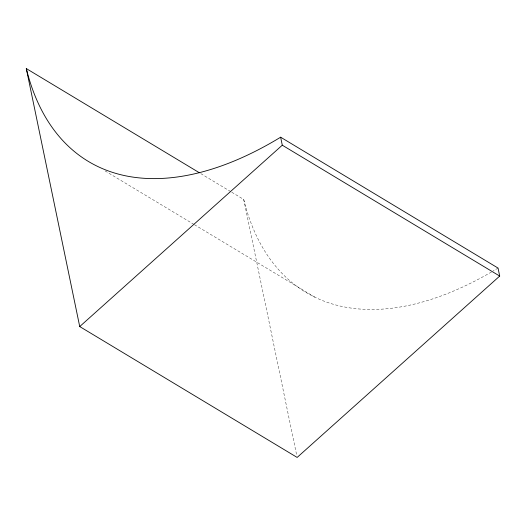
<?xml version="1.0" encoding="UTF-8"?>
<svg xmlns="http://www.w3.org/2000/svg" width="526" height="526" viewBox="0 0 526 526"><rect width="100%" height="100%" fill="white"/><g stroke="black" fill="none" stroke-linecap="round" stroke-linejoin="round"><path stroke-width="0.39" stroke-dasharray="2.63 1.97" d="M200.794 173.606L231.052 191.819M231.756 192.24L243.716 199.439A400.227 213.51 -59 0 0 492.382 271.449M105.055 170.897L193.706 224.26M194.41 224.681L314.726 297.105M243.716 199.439L296.809 455.818M498.043 268.069A400.227 213.51 -59 0 1 493.086 271.035"/><path stroke-width="0.79" d="M79.728 326.561L282.284 145.196L280.628 137.201A400.227 213.51 -59 0 1 26.3 68.571L79.728 326.561L297.144 457.429L499.7 276.071L498.043 268.069L280.628 137.201M282.284 145.196L499.7 276.071M26.3 68.571L199.387 172.758"/></g></svg>
